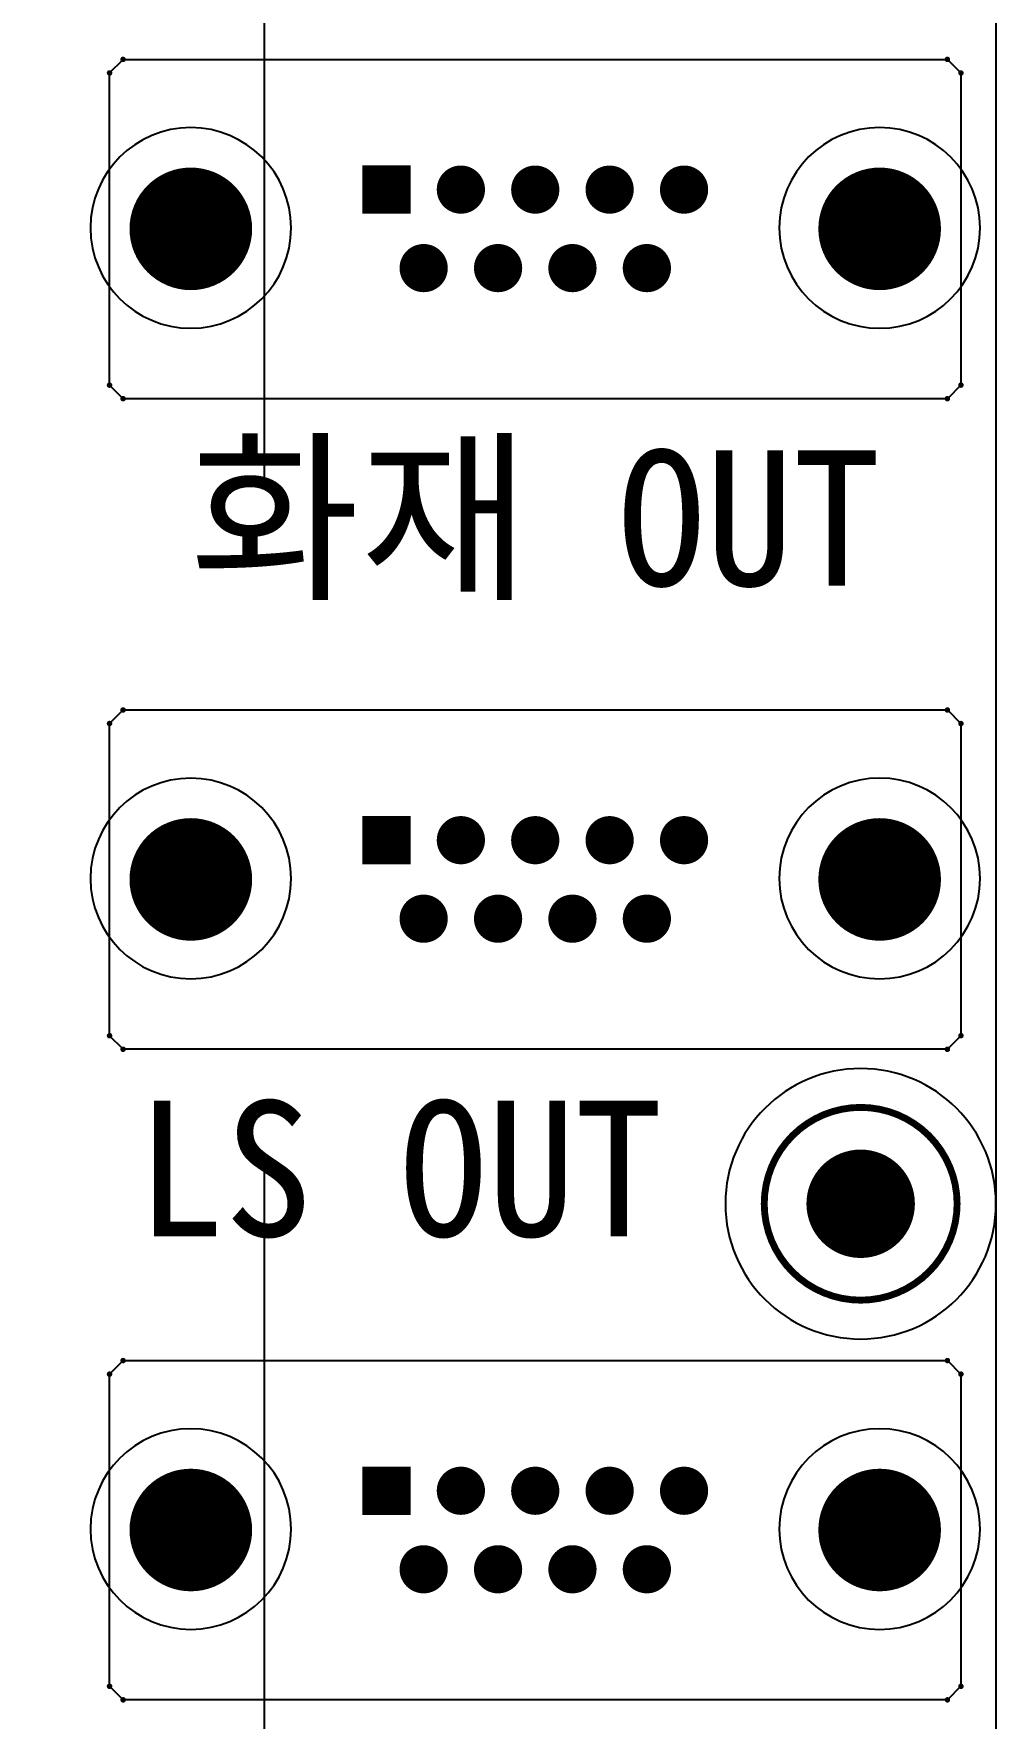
# Model space of a CAD drawing. Header units: millimetres. Extents: x 0 to 841, y 0 to 594.
# Drawn here: x 192.766 to 194.541, y 138.199 to 141.307 of the extents above; entities that cross this region are included whole.
import ezdxf
from ezdxf.enums import TextEntityAlignment as Align

# ---------------------------------------------------------------- set-up
doc = ezdxf.new("R2010")
doc.units = ezdxf.units.MM
doc.header["$LTSCALE"] = 10
doc.linetypes.add('HIDDEN', pattern=[0.375, 0.25, -0.125])
doc.linetypes.add('KEEPOUT_00011110', pattern=[2, 1, 1])
doc.layers.add('LINE06', color=9, linetype='Continuous')
doc.styles.get("Standard").update_dxf_attribs({"font": 'GulimChe.ttf'})

# ---------------------------------------------------------------- blocks, each defined once
blk = doc.blocks.new('PAD_5')
at = {"const_width": 2}
blk.add_lwpolyline([(0, -1, 1), (0, 1, 1)], format="xyb", close=True, dxfattribs=at)

msp = doc.modelspace()

# ---------------------------------------------------------------- linework, layer by layer
at = {"const_width": 0.0889}
msp.add_lwpolyline([(194.2463, 139.1485, 1), (194.3352, 139.1485, 1)], format="xyb", close=True, dxfattribs=at)
msp.add_lwpolyline([(194.2463, 139.1485, 1), (194.3352, 139.1485, 1)], format="xyb", close=True, dxfattribs=at)
at = {"layer": 'LINE06'}
for p, q in [((194.5407, 135.6485), (194.5407, 142.5985)), ((192.9059, 141.2343), (192.9309, 141.2593)), ((192.9309, 141.2593), (194.4506, 141.2593)), ((194.4506, 141.2593), (194.4756, 141.2343)), ((192.9059, 140.6585), (192.9059, 141.2343)), ((194.4756, 141.2343), (194.4756, 140.6585)), ((192.9309, 140.6335), (192.9059, 140.6585)), ((194.4756, 140.6585), (194.4506, 140.6335)), ((194.4506, 140.6335), (192.9309, 140.6335)), ((192.9059, 140.0343), (192.9309, 140.0593)), ((192.9309, 140.0593), (194.4506, 140.0593)), ((194.4506, 140.0593), (194.4756, 140.0343)), ((192.9059, 139.4585), (192.9059, 140.0343)), ((194.4756, 140.0343), (194.4756, 139.4585)), ((192.9309, 139.4335), (192.9059, 139.4585)), ((194.4756, 139.4585), (194.4506, 139.4335)), ((194.4506, 139.4335), (192.9309, 139.4335)), ((192.9059, 138.8343), (192.9309, 138.8593)), ((192.9059, 138.2585), (192.9059, 138.8343)), ((192.9309, 138.8593), (194.4506, 138.8593)), ((194.4506, 138.8593), (194.4756, 138.8343)), ((194.4756, 138.8343), (194.4756, 138.2585)), ((192.9309, 138.2335), (192.9059, 138.2585)), ((194.4756, 138.2585), (194.4506, 138.2335)), ((194.4506, 138.2335), (192.9309, 138.2335))]:
    msp.add_line(p, q, dxfattribs=at)
at = {"layer": 'LINE06', "linetype": 'HIDDEN'}
msp.add_lwpolyline([(192.3407, 142.9735), (193.1907, 142.9735), (193.1907, 135.2735), (192.3407, 135.2735)], close=True, dxfattribs=at)
at = {"layer": 'LINE06'}
for points, const_width in [([(192.9283, 141.2593, 1), (192.9334, 141.2593, 1)], 0.00508), ([(194.4481, 141.2593, 1), (194.4531, 141.2593, 1)], 0.00508), ([(192.9033, 141.2343, 1), (192.9084, 141.2343, 1)], 0.00508), ([(194.4731, 141.2343, 1), (194.4781, 141.2343, 1)], 0.00508), ([(193.0557, 140.8902, 1), (193.0557, 141.0033, 1)], 0.113), ([(193.0557, 140.8902, 1), (193.0557, 141.0033, 1)], 0.113), ([(193.0557, 140.8902, 1), (193.0557, 141.0033, 1)], 0.113), ([(193.4164, 140.9969, 1), (193.4164, 141.0414, 1)], 0.0444), ([(193.4037, 141.0192, 1), (193.4291, 141.0192, 1)], 0.0254), ([(193.4037, 141.0192, 1), (193.4291, 141.0192, 1)], 0.0254), ([(193.5536, 140.9969, 1), (193.5536, 141.0414, 1)], 0.0444), ([(193.5536, 140.9969, 1), (193.5536, 141.0414, 1)], 0.0444), ([(193.5536, 140.9969, 1), (193.5536, 141.0414, 1)], 0.0444), ([(193.5409, 141.0192, 1), (193.5663, 141.0192, 1)], 0.0254), ([(193.5409, 141.0192, 1), (193.5663, 141.0192, 1)], 0.0254), ([(193.6907, 140.9969, 1), (193.6907, 141.0414, 1)], 0.0444), ([(193.6907, 140.9969, 1), (193.6907, 141.0414, 1)], 0.0444), ([(193.6907, 140.9969, 1), (193.6907, 141.0414, 1)], 0.0444), ([(193.678, 141.0192, 1), (193.7034, 141.0192, 1)], 0.0254), ([(193.678, 141.0192, 1), (193.7034, 141.0192, 1)], 0.0254), ([(193.8279, 140.9969, 1), (193.8279, 141.0414, 1)], 0.0444), ([(193.8279, 140.9969, 1), (193.8279, 141.0414, 1)], 0.0444), ([(193.8279, 140.9969, 1), (193.8279, 141.0414, 1)], 0.0444), ([(193.8152, 141.0192, 1), (193.8406, 141.0192, 1)], 0.0254), ([(193.8152, 141.0192, 1), (193.8406, 141.0192, 1)], 0.0254), ([(193.9651, 140.9969, 1), (193.9651, 141.0414, 1)], 0.0444), ([(193.9651, 140.9969, 1), (193.9651, 141.0414, 1)], 0.0444), ([(193.9651, 140.9969, 1), (193.9651, 141.0414, 1)], 0.0444), ([(193.9524, 141.0192, 1), (193.9778, 141.0192, 1)], 0.0254), ([(193.9524, 141.0192, 1), (193.9778, 141.0192, 1)], 0.0254), ([(194.3257, 140.8902, 1), (194.3257, 141.0033, 1)], 0.113), ([(194.3257, 140.8902, 1), (194.3257, 141.0033, 1)], 0.113), ([(194.3257, 140.8902, 1), (194.3257, 141.0033, 1)], 0.113), ([(193.0157, 140.9468, 1), (193.0958, 140.9468, 1)], 0.08), ([(193.0157, 140.9468, 1), (193.0958, 140.9468, 1)], 0.08), ([(194.2857, 140.9468, 1), (194.3658, 140.9468, 1)], 0.08), ([(194.2857, 140.9468, 1), (194.3658, 140.9468, 1)], 0.08), ([(193.485, 140.8521, 1), (193.485, 140.8966, 1)], 0.0444), ([(193.485, 140.8521, 1), (193.485, 140.8966, 1)], 0.0444), ([(193.485, 140.8521, 1), (193.485, 140.8966, 1)], 0.0444), ([(193.6222, 140.8521, 1), (193.6222, 140.8966, 1)], 0.0444), ([(193.6222, 140.8521, 1), (193.6222, 140.8966, 1)], 0.0444), ([(193.6222, 140.8521, 1), (193.6222, 140.8966, 1)], 0.0444), ([(193.7593, 140.8521, 1), (193.7593, 140.8966, 1)], 0.0444), ([(193.7593, 140.8521, 1), (193.7593, 140.8966, 1)], 0.0444), ([(193.7593, 140.8521, 1), (193.7593, 140.8966, 1)], 0.0444), ([(193.8965, 140.8521, 1), (193.8965, 140.8966, 1)], 0.0444), ([(193.8965, 140.8521, 1), (193.8965, 140.8966, 1)], 0.0444), ([(193.8965, 140.8521, 1), (193.8965, 140.8966, 1)], 0.0444), ([(193.4723, 140.8744, 1), (193.4977, 140.8744, 1)], 0.0254), ([(193.4723, 140.8744, 1), (193.4977, 140.8744, 1)], 0.0254), ([(193.6095, 140.8744, 1), (193.6349, 140.8744, 1)], 0.0254), ([(193.6095, 140.8744, 1), (193.6349, 140.8744, 1)], 0.0254), ([(193.7466, 140.8744, 1), (193.772, 140.8744, 1)], 0.0254), ([(193.7466, 140.8744, 1), (193.772, 140.8744, 1)], 0.0254), ([(193.8838, 140.8744, 1), (193.9092, 140.8744, 1)], 0.0254), ([(193.8838, 140.8744, 1), (193.9092, 140.8744, 1)], 0.0254), ([(192.9033, 140.6585, 1), (192.9084, 140.6585, 1)], 0.00508), ([(192.9283, 140.6335, 1), (192.9334, 140.6335, 1)], 0.00508), ([(194.4481, 140.6335, 1), (194.4531, 140.6335, 1)], 0.00508), ([(194.4731, 140.6585, 1), (194.4781, 140.6585, 1)], 0.00508), ([(192.9283, 140.0593, 1), (192.9334, 140.0593, 1)], 0.00508), ([(194.4481, 140.0593, 1), (194.4531, 140.0593, 1)], 0.00508), ([(192.9033, 140.0343, 1), (192.9084, 140.0343, 1)], 0.00508), ([(194.4731, 140.0343, 1), (194.4781, 140.0343, 1)], 0.00508), ([(193.0557, 139.6902, 1), (193.0557, 139.8033, 1)], 0.113), ([(193.0557, 139.6902, 1), (193.0557, 139.8033, 1)], 0.113), ([(193.0557, 139.6902, 1), (193.0557, 139.8033, 1)], 0.113), ([(193.4164, 139.7969, 1), (193.4164, 139.8414, 1)], 0.0444), ([(193.5536, 139.7969, 1), (193.5536, 139.8414, 1)], 0.0444), ([(193.5536, 139.7969, 1), (193.5536, 139.8414, 1)], 0.0444), ([(193.5536, 139.7969, 1), (193.5536, 139.8414, 1)], 0.0444), ([(193.6907, 139.7969, 1), (193.6907, 139.8414, 1)], 0.0444), ([(193.6907, 139.7969, 1), (193.6907, 139.8414, 1)], 0.0444), ([(193.6907, 139.7969, 1), (193.6907, 139.8414, 1)], 0.0444), ([(193.8279, 139.7969, 1), (193.8279, 139.8414, 1)], 0.0444), ([(193.8279, 139.7969, 1), (193.8279, 139.8414, 1)], 0.0444), ([(193.8279, 139.7969, 1), (193.8279, 139.8414, 1)], 0.0444), ([(193.9651, 139.7969, 1), (193.9651, 139.8414, 1)], 0.0444), ([(193.9651, 139.7969, 1), (193.9651, 139.8414, 1)], 0.0444), ([(193.9651, 139.7969, 1), (193.9651, 139.8414, 1)], 0.0444), ([(194.3257, 139.6902, 1), (194.3257, 139.8033, 1)], 0.113), ([(194.3257, 139.6902, 1), (194.3257, 139.8033, 1)], 0.113), ([(194.3257, 139.6902, 1), (194.3257, 139.8033, 1)], 0.113), ([(193.4037, 139.8192, 1), (193.4291, 139.8192, 1)], 0.0254), ([(193.4037, 139.8192, 1), (193.4291, 139.8192, 1)], 0.0254), ([(193.5409, 139.8192, 1), (193.5663, 139.8192, 1)], 0.0254), ([(193.5409, 139.8192, 1), (193.5663, 139.8192, 1)], 0.0254), ([(193.678, 139.8192, 1), (193.7034, 139.8192, 1)], 0.0254), ([(193.678, 139.8192, 1), (193.7034, 139.8192, 1)], 0.0254), ([(193.8152, 139.8192, 1), (193.8406, 139.8192, 1)], 0.0254), ([(193.8152, 139.8192, 1), (193.8406, 139.8192, 1)], 0.0254), ([(193.9524, 139.8192, 1), (193.9778, 139.8192, 1)], 0.0254), ([(193.9524, 139.8192, 1), (193.9778, 139.8192, 1)], 0.0254), ([(193.0157, 139.7468, 1), (193.0958, 139.7468, 1)], 0.08), ([(193.0157, 139.7468, 1), (193.0958, 139.7468, 1)], 0.08), ([(194.2857, 139.7468, 1), (194.3658, 139.7468, 1)], 0.08), ([(194.2857, 139.7468, 1), (194.3658, 139.7468, 1)], 0.08), ([(193.485, 139.6521, 1), (193.485, 139.6966, 1)], 0.0444), ([(193.485, 139.6521, 1), (193.485, 139.6966, 1)], 0.0444), ([(193.485, 139.6521, 1), (193.485, 139.6966, 1)], 0.0444), ([(193.6222, 139.6521, 1), (193.6222, 139.6966, 1)], 0.0444), ([(193.6222, 139.6521, 1), (193.6222, 139.6966, 1)], 0.0444), ([(193.6222, 139.6521, 1), (193.6222, 139.6966, 1)], 0.0444), ([(193.7593, 139.6521, 1), (193.7593, 139.6966, 1)], 0.0444), ([(193.7593, 139.6521, 1), (193.7593, 139.6966, 1)], 0.0444), ([(193.7593, 139.6521, 1), (193.7593, 139.6966, 1)], 0.0444), ([(193.8965, 139.6521, 1), (193.8965, 139.6966, 1)], 0.0444), ([(193.8965, 139.6521, 1), (193.8965, 139.6966, 1)], 0.0444), ([(193.8965, 139.6521, 1), (193.8965, 139.6966, 1)], 0.0444), ([(193.4723, 139.6744, 1), (193.4977, 139.6744, 1)], 0.0254), ([(193.4723, 139.6744, 1), (193.4977, 139.6744, 1)], 0.0254), ([(193.6095, 139.6744, 1), (193.6349, 139.6744, 1)], 0.0254), ([(193.6095, 139.6744, 1), (193.6349, 139.6744, 1)], 0.0254), ([(193.7466, 139.6744, 1), (193.772, 139.6744, 1)], 0.0254), ([(193.7466, 139.6744, 1), (193.772, 139.6744, 1)], 0.0254), ([(193.8838, 139.6744, 1), (193.9092, 139.6744, 1)], 0.0254), ([(193.8838, 139.6744, 1), (193.9092, 139.6744, 1)], 0.0254), ([(192.9033, 139.4585, 1), (192.9084, 139.4585, 1)], 0.00508), ([(194.4731, 139.4585, 1), (194.4781, 139.4585, 1)], 0.00508), ([(192.9283, 139.4335, 1), (192.9334, 139.4335, 1)], 0.00508), ([(194.4481, 139.4335, 1), (194.4531, 139.4335, 1)], 0.00508), ([(194.4685, 139.1485, 1), (194.1129, 139.1485, 1)], 0.0127), ([(194.2018, 139.1485, 1), (194.3796, 139.1485, 1)], 0.0127), ([(192.9283, 138.8593, 1), (192.9334, 138.8593, 1)], 0.00508), ([(194.4481, 138.8593, 1), (194.4531, 138.8593, 1)], 0.00508), ([(192.9033, 138.8343, 1), (192.9084, 138.8343, 1)], 0.00508), ([(194.4731, 138.8343, 1), (194.4781, 138.8343, 1)], 0.00508), ([(193.0557, 138.4902, 1), (193.0557, 138.6033, 1)], 0.113), ([(193.0557, 138.4902, 1), (193.0557, 138.6033, 1)], 0.113), ([(193.0557, 138.4902, 1), (193.0557, 138.6033, 1)], 0.113), ([(193.4164, 138.5969, 1), (193.4164, 138.6414, 1)], 0.0444), ([(193.5536, 138.5969, 1), (193.5536, 138.6414, 1)], 0.0444), ([(193.5536, 138.5969, 1), (193.5536, 138.6414, 1)], 0.0444), ([(193.5536, 138.5969, 1), (193.5536, 138.6414, 1)], 0.0444), ([(193.6907, 138.5969, 1), (193.6907, 138.6414, 1)], 0.0444), ([(193.6907, 138.5969, 1), (193.6907, 138.6414, 1)], 0.0444), ([(193.6907, 138.5969, 1), (193.6907, 138.6414, 1)], 0.0444), ([(193.8279, 138.5969, 1), (193.8279, 138.6414, 1)], 0.0444), ([(193.8279, 138.5969, 1), (193.8279, 138.6414, 1)], 0.0444), ([(193.8279, 138.5969, 1), (193.8279, 138.6414, 1)], 0.0444), ([(193.9651, 138.5969, 1), (193.9651, 138.6414, 1)], 0.0444), ([(193.9651, 138.5969, 1), (193.9651, 138.6414, 1)], 0.0444), ([(193.9651, 138.5969, 1), (193.9651, 138.6414, 1)], 0.0444), ([(194.3257, 138.4902, 1), (194.3257, 138.6033, 1)], 0.113), ([(194.3257, 138.4902, 1), (194.3257, 138.6033, 1)], 0.113), ([(194.3257, 138.4902, 1), (194.3257, 138.6033, 1)], 0.113), ([(193.0157, 138.5468, 1), (193.0958, 138.5468, 1)], 0.08), ([(193.0157, 138.5468, 1), (193.0958, 138.5468, 1)], 0.08), ([(193.4037, 138.6192, 1), (193.4291, 138.6192, 1)], 0.0254), ([(193.4037, 138.6192, 1), (193.4291, 138.6192, 1)], 0.0254), ([(193.5409, 138.6192, 1), (193.5663, 138.6192, 1)], 0.0254), ([(193.5409, 138.6192, 1), (193.5663, 138.6192, 1)], 0.0254), ([(193.678, 138.6192, 1), (193.7034, 138.6192, 1)], 0.0254), ([(193.678, 138.6192, 1), (193.7034, 138.6192, 1)], 0.0254), ([(193.8152, 138.6192, 1), (193.8406, 138.6192, 1)], 0.0254), ([(193.8152, 138.6192, 1), (193.8406, 138.6192, 1)], 0.0254), ([(193.9524, 138.6192, 1), (193.9778, 138.6192, 1)], 0.0254), ([(193.9524, 138.6192, 1), (193.9778, 138.6192, 1)], 0.0254), ([(194.2857, 138.5468, 1), (194.3658, 138.5468, 1)], 0.08), ([(194.2857, 138.5468, 1), (194.3658, 138.5468, 1)], 0.08), ([(193.485, 138.4521, 1), (193.485, 138.4966, 1)], 0.0444), ([(193.485, 138.4521, 1), (193.485, 138.4966, 1)], 0.0444), ([(193.485, 138.4521, 1), (193.485, 138.4966, 1)], 0.0444), ([(193.4723, 138.4744, 1), (193.4977, 138.4744, 1)], 0.0254), ([(193.4723, 138.4744, 1), (193.4977, 138.4744, 1)], 0.0254), ([(193.6222, 138.4521, 1), (193.6222, 138.4966, 1)], 0.0444), ([(193.6222, 138.4521, 1), (193.6222, 138.4966, 1)], 0.0444), ([(193.6222, 138.4521, 1), (193.6222, 138.4966, 1)], 0.0444), ([(193.6095, 138.4744, 1), (193.6349, 138.4744, 1)], 0.0254), ([(193.6095, 138.4744, 1), (193.6349, 138.4744, 1)], 0.0254), ([(193.7593, 138.4521, 1), (193.7593, 138.4966, 1)], 0.0444), ([(193.7593, 138.4521, 1), (193.7593, 138.4966, 1)], 0.0444), ([(193.7593, 138.4521, 1), (193.7593, 138.4966, 1)], 0.0444), ([(193.7466, 138.4744, 1), (193.772, 138.4744, 1)], 0.0254), ([(193.7466, 138.4744, 1), (193.772, 138.4744, 1)], 0.0254), ([(193.8965, 138.4521, 1), (193.8965, 138.4966, 1)], 0.0444), ([(193.8965, 138.4521, 1), (193.8965, 138.4966, 1)], 0.0444), ([(193.8965, 138.4521, 1), (193.8965, 138.4966, 1)], 0.0444), ([(193.8838, 138.4744, 1), (193.9092, 138.4744, 1)], 0.0254), ([(193.8838, 138.4744, 1), (193.9092, 138.4744, 1)], 0.0254), ([(192.9033, 138.2585, 1), (192.9084, 138.2585, 1)], 0.00508), ([(194.4731, 138.2585, 1), (194.4781, 138.2585, 1)], 0.00508), ([(192.9283, 138.2335, 1), (192.9334, 138.2335, 1)], 0.00508), ([(194.4481, 138.2335, 1), (194.4531, 138.2335, 1)], 0.00508)]:
    msp.add_lwpolyline(points, format="xyb", close=True, dxfattribs=dict(at, const_width=const_width))
for points, const_width in [([(193.372, 141.0192), (193.4609, 141.0192)], 0.0889), ([(193.372, 141.0192), (193.4609, 141.0192)], 0.0889), ([(193.4037, 141.0192), (193.4291, 141.0192)], 0.00254), ([(193.4037, 141.0192), (193.4291, 141.0192)], 0.00254), ([(193.4164, 141.0065), (193.4164, 141.0319)], 0.00254), ([(193.4164, 141.0065), (193.4164, 141.0319)], 0.00254), ([(193.5409, 141.0192), (193.5663, 141.0192)], 0.00254), ([(193.5409, 141.0192), (193.5663, 141.0192)], 0.00254), ([(193.5536, 141.0065), (193.5536, 141.0319)], 0.00254), ([(193.5536, 141.0065), (193.5536, 141.0319)], 0.00254), ([(193.678, 141.0192), (193.7034, 141.0192)], 0.00254), ([(193.678, 141.0192), (193.7034, 141.0192)], 0.00254), ([(193.6907, 141.0065), (193.6907, 141.0319)], 0.00254), ([(193.6907, 141.0065), (193.6907, 141.0319)], 0.00254), ([(193.8152, 141.0192), (193.8406, 141.0192)], 0.00254), ([(193.8152, 141.0192), (193.8406, 141.0192)], 0.00254), ([(193.8279, 141.0065), (193.8279, 141.0319)], 0.00254), ([(193.8279, 141.0065), (193.8279, 141.0319)], 0.00254), ([(193.9524, 141.0192), (193.9778, 141.0192)], 0.00254), ([(193.9524, 141.0192), (193.9778, 141.0192)], 0.00254), ([(193.9651, 141.0065), (193.9651, 141.0319)], 0.00254), ([(193.9651, 141.0065), (193.9651, 141.0319)], 0.00254), ([(193.043, 140.9468), (193.0684, 140.9468)], 0.00254), ([(193.043, 140.9468), (193.0684, 140.9468)], 0.00254), ([(193.0557, 140.9341), (193.0557, 140.9595)], 0.00254), ([(193.0557, 140.9341), (193.0557, 140.9595)], 0.00254), ([(194.313, 140.9468), (194.3384, 140.9468)], 0.00254), ([(194.313, 140.9468), (194.3384, 140.9468)], 0.00254), ([(194.3257, 140.9341), (194.3257, 140.9595)], 0.00254), ([(194.3257, 140.9341), (194.3257, 140.9595)], 0.00254), ([(193.485, 140.8617), (193.485, 140.8871)], 0.00254), ([(193.485, 140.8617), (193.485, 140.8871)], 0.00254), ([(193.6222, 140.8617), (193.6222, 140.8871)], 0.00254), ([(193.6222, 140.8617), (193.6222, 140.8871)], 0.00254), ([(193.7593, 140.8617), (193.7593, 140.8871)], 0.00254), ([(193.7593, 140.8617), (193.7593, 140.8871)], 0.00254), ([(193.8965, 140.8617), (193.8965, 140.8871)], 0.00254), ([(193.8965, 140.8617), (193.8965, 140.8871)], 0.00254), ([(193.4723, 140.8744), (193.4977, 140.8744)], 0.00254), ([(193.4723, 140.8744), (193.4977, 140.8744)], 0.00254), ([(193.6095, 140.8744), (193.6349, 140.8744)], 0.00254), ([(193.6095, 140.8744), (193.6349, 140.8744)], 0.00254), ([(193.7466, 140.8744), (193.772, 140.8744)], 0.00254), ([(193.7466, 140.8744), (193.772, 140.8744)], 0.00254), ([(193.8838, 140.8744), (193.9092, 140.8744)], 0.00254), ([(193.8838, 140.8744), (193.9092, 140.8744)], 0.00254), ([(193.372, 139.8192), (193.4609, 139.8192)], 0.0889), ([(193.372, 139.8192), (193.4609, 139.8192)], 0.0889), ([(193.4164, 139.8065), (193.4164, 139.8319)], 0.00254), ([(193.4164, 139.8065), (193.4164, 139.8319)], 0.00254), ([(193.5536, 139.8065), (193.5536, 139.8319)], 0.00254), ([(193.5536, 139.8065), (193.5536, 139.8319)], 0.00254), ([(193.6907, 139.8065), (193.6907, 139.8319)], 0.00254), ([(193.6907, 139.8065), (193.6907, 139.8319)], 0.00254), ([(193.8279, 139.8065), (193.8279, 139.8319)], 0.00254), ([(193.8279, 139.8065), (193.8279, 139.8319)], 0.00254), ([(193.9651, 139.8065), (193.9651, 139.8319)], 0.00254), ([(193.9651, 139.8065), (193.9651, 139.8319)], 0.00254), ([(193.4037, 139.8192), (193.4291, 139.8192)], 0.00254), ([(193.4037, 139.8192), (193.4291, 139.8192)], 0.00254), ([(193.5409, 139.8192), (193.5663, 139.8192)], 0.00254), ([(193.5409, 139.8192), (193.5663, 139.8192)], 0.00254), ([(193.678, 139.8192), (193.7034, 139.8192)], 0.00254), ([(193.678, 139.8192), (193.7034, 139.8192)], 0.00254), ([(193.8152, 139.8192), (193.8406, 139.8192)], 0.00254), ([(193.8152, 139.8192), (193.8406, 139.8192)], 0.00254), ([(193.9524, 139.8192), (193.9778, 139.8192)], 0.00254), ([(193.9524, 139.8192), (193.9778, 139.8192)], 0.00254), ([(193.043, 139.7468), (193.0684, 139.7468)], 0.00254), ([(193.043, 139.7468), (193.0684, 139.7468)], 0.00254), ([(193.0557, 139.7341), (193.0557, 139.7595)], 0.00254), ([(193.0557, 139.7341), (193.0557, 139.7595)], 0.00254), ([(194.313, 139.7468), (194.3384, 139.7468)], 0.00254), ([(194.313, 139.7468), (194.3384, 139.7468)], 0.00254), ([(194.3257, 139.7341), (194.3257, 139.7595)], 0.00254), ([(194.3257, 139.7341), (194.3257, 139.7595)], 0.00254), ([(193.4723, 139.6744), (193.4977, 139.6744)], 0.00254), ([(193.4723, 139.6744), (193.4977, 139.6744)], 0.00254), ([(193.485, 139.6617), (193.485, 139.6871)], 0.00254), ([(193.485, 139.6617), (193.485, 139.6871)], 0.00254), ([(193.6095, 139.6744), (193.6349, 139.6744)], 0.00254), ([(193.6095, 139.6744), (193.6349, 139.6744)], 0.00254), ([(193.6222, 139.6617), (193.6222, 139.6871)], 0.00254), ([(193.6222, 139.6617), (193.6222, 139.6871)], 0.00254), ([(193.7466, 139.6744), (193.772, 139.6744)], 0.00254), ([(193.7466, 139.6744), (193.772, 139.6744)], 0.00254), ([(193.7593, 139.6617), (193.7593, 139.6871)], 0.00254), ([(193.7593, 139.6617), (193.7593, 139.6871)], 0.00254), ([(193.8838, 139.6744), (193.9092, 139.6744)], 0.00254), ([(193.8838, 139.6744), (193.9092, 139.6744)], 0.00254), ([(193.8965, 139.6617), (193.8965, 139.6871)], 0.00254), ([(193.8965, 139.6617), (193.8965, 139.6871)], 0.00254), ([(194.278, 139.1485), (194.3034, 139.1485)], 0.00254), ([(194.278, 139.1485), (194.3034, 139.1485)], 0.00254), ([(194.2907, 139.1358), (194.2907, 139.1612)], 0.00254), ([(194.2907, 139.1358), (194.2907, 139.1612)], 0.00254), ([(193.372, 138.6192), (193.4609, 138.6192)], 0.0889), ([(193.372, 138.6192), (193.4609, 138.6192)], 0.0889), ([(193.4037, 138.6192), (193.4291, 138.6192)], 0.00254), ([(193.4037, 138.6192), (193.4291, 138.6192)], 0.00254), ([(193.4164, 138.6065), (193.4164, 138.6319)], 0.00254), ([(193.4164, 138.6065), (193.4164, 138.6319)], 0.00254), ([(193.5409, 138.6192), (193.5663, 138.6192)], 0.00254), ([(193.5409, 138.6192), (193.5663, 138.6192)], 0.00254), ([(193.5536, 138.6065), (193.5536, 138.6319)], 0.00254), ([(193.5536, 138.6065), (193.5536, 138.6319)], 0.00254), ([(193.678, 138.6192), (193.7034, 138.6192)], 0.00254), ([(193.678, 138.6192), (193.7034, 138.6192)], 0.00254), ([(193.6907, 138.6065), (193.6907, 138.6319)], 0.00254), ([(193.6907, 138.6065), (193.6907, 138.6319)], 0.00254), ([(193.8152, 138.6192), (193.8406, 138.6192)], 0.00254), ([(193.8152, 138.6192), (193.8406, 138.6192)], 0.00254), ([(193.8279, 138.6065), (193.8279, 138.6319)], 0.00254), ([(193.8279, 138.6065), (193.8279, 138.6319)], 0.00254), ([(193.9524, 138.6192), (193.9778, 138.6192)], 0.00254), ([(193.9524, 138.6192), (193.9778, 138.6192)], 0.00254), ([(193.9651, 138.6065), (193.9651, 138.6319)], 0.00254), ([(193.9651, 138.6065), (193.9651, 138.6319)], 0.00254), ([(193.0557, 138.5341), (193.0557, 138.5595)], 0.00254), ([(193.0557, 138.5341), (193.0557, 138.5595)], 0.00254), ([(194.3257, 138.5341), (194.3257, 138.5595)], 0.00254), ([(194.3257, 138.5341), (194.3257, 138.5595)], 0.00254), ([(193.043, 138.5468), (193.0684, 138.5468)], 0.00254), ([(193.043, 138.5468), (193.0684, 138.5468)], 0.00254), ([(194.313, 138.5468), (194.3384, 138.5468)], 0.00254), ([(194.313, 138.5468), (194.3384, 138.5468)], 0.00254), ([(193.4723, 138.4744), (193.4977, 138.4744)], 0.00254), ([(193.4723, 138.4744), (193.4977, 138.4744)], 0.00254), ([(193.485, 138.4617), (193.485, 138.4871)], 0.00254), ([(193.485, 138.4617), (193.485, 138.4871)], 0.00254), ([(193.6095, 138.4744), (193.6349, 138.4744)], 0.00254), ([(193.6095, 138.4744), (193.6349, 138.4744)], 0.00254), ([(193.6222, 138.4617), (193.6222, 138.4871)], 0.00254), ([(193.6222, 138.4617), (193.6222, 138.4871)], 0.00254), ([(193.7466, 138.4744), (193.772, 138.4744)], 0.00254), ([(193.7466, 138.4744), (193.772, 138.4744)], 0.00254), ([(193.7593, 138.4617), (193.7593, 138.4871)], 0.00254), ([(193.7593, 138.4617), (193.7593, 138.4871)], 0.00254), ([(193.8838, 138.4744), (193.9092, 138.4744)], 0.00254), ([(193.8838, 138.4744), (193.9092, 138.4744)], 0.00254), ([(193.8965, 138.4617), (193.8965, 138.4871)], 0.00254), ([(193.8965, 138.4617), (193.8965, 138.4871)], 0.00254)]:
    msp.add_lwpolyline(points, dxfattribs=dict(at, const_width=const_width))
at = {"layer": 'LINE06', "linetype": 'KEEPOUT_00011110'}
msp.add_lwpolyline([(194.0413, 139.1485, 1), (194.5402, 139.1485, 1)], format="xyb", close=True, dxfattribs=at)
for centre, radius, start, end in [((193.0557, 140.9485), 0.185, 0, 180), ((194.3257, 140.9485), 0.1851, 0, 180), ((193.0557, 140.9485), 0.185, 180, 0), ((194.3257, 140.9485), 0.1851, 180, 0), ((193.0557, 139.7485), 0.185, 0, 180), ((194.3257, 139.7485), 0.1851, 0, 180), ((193.0557, 139.7485), 0.185, 180, 0), ((194.3257, 139.7485), 0.1851, 180, 0), ((193.0557, 138.5485), 0.185, 0, 180), ((194.3257, 138.5485), 0.1851, 0, 180), ((193.0557, 138.5485), 0.185, 180, 0), ((194.3257, 138.5485), 0.1851, 180, 0)]:
    msp.add_arc(centre, radius, start, end, dxfattribs=at)

# ---------------------------------------------------------------- block references
at = {"layer": 'LINE06', "xscale": 0.04999999999995453, "yscale": 0.04999999999995453, "zscale": 0.04999999999995453}
msp.add_blockref('PAD_5', (194.2907, 139.1485), dxfattribs=at)
msp.add_blockref('PAD_5', (194.2907, 139.1485), dxfattribs=at)
msp.add_blockref('PAD_5', (194.2907, 139.1485), dxfattribs=at)

# ---------------------------------------------------------------- texts
at = {"layer": 'LINE06'}
for s, p in [('화재 OUT', (193.6907, 140.4135)), ('LS OUT', (193.4407, 139.2135))]:
    msp.add_text(s, height=0.25, dxfattribs=at).set_placement(p, align=Align.MIDDLE_CENTER)

doc.saveas('drawing.dxf')
